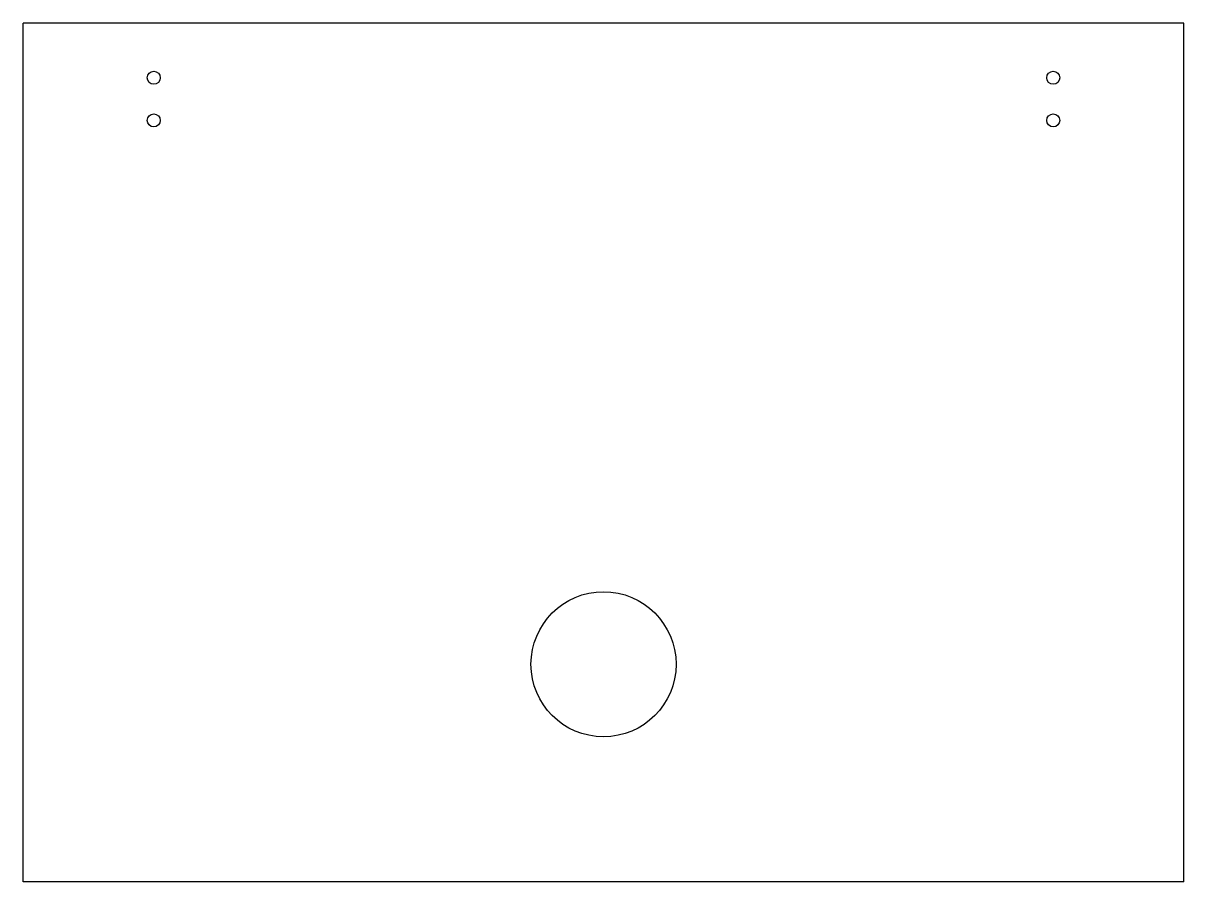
# Paper-space layout 'Sheet1' of a CAD drawing. Header units: millimetres. Extents: x 33 to 433, y 98 to 394.
import ezdxf

# ---------------------------------------------------------------- set-up
doc = ezdxf.new("R2010")
doc.units = ezdxf.units.MM

psp = doc.layouts.new('Sheet1')

# ---------------------------------------------------------------- linework, layer by layer
at = {"color": 7, "linetype": 'Continuous', "lineweight": 25}
for p, q in [((32.64, 98.36), (32.64, 394.36)), ((432.64, 394.36), (32.64, 394.36)), ((432.64, 98.36), (432.64, 394.36)), ((432.64, 98.36), (32.64, 98.36))]:
    psp.add_line(p, q, dxfattribs=at)
for centre, radius in [((77.64, 375.56), 2.25), ((387.64, 375.56), 2.25), ((77.64, 360.86), 2.25), ((387.64, 360.86), 2.25), ((232.64, 173.36), 25)]:
    psp.add_circle(centre, radius, dxfattribs=at)

doc.saveas('drawing.dxf')
